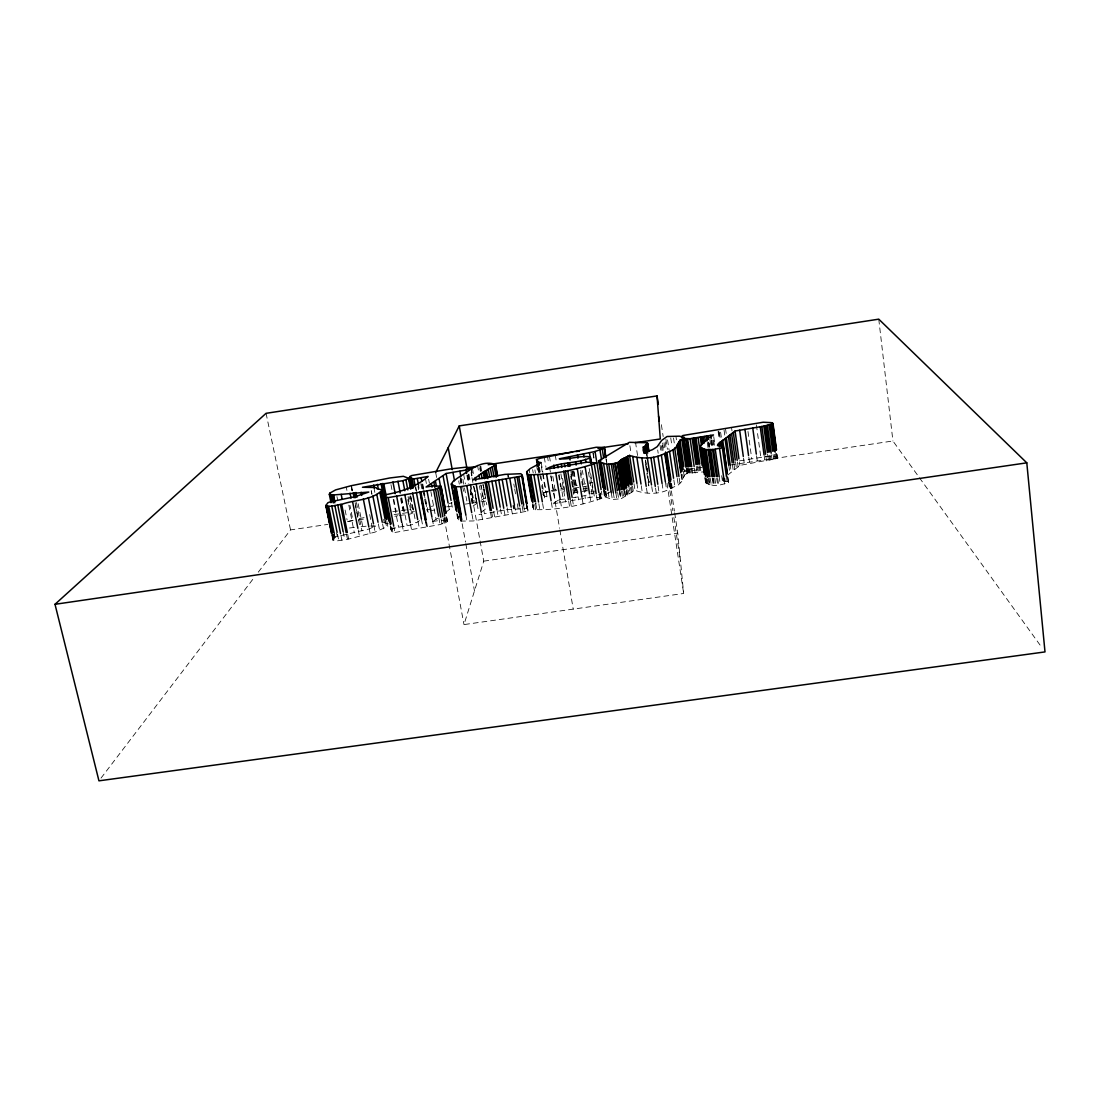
<?xml version="1.0" encoding="UTF-8"?>
<svg xmlns="http://www.w3.org/2000/svg" width="1100" height="1100" viewBox="0 0 1100 1100"><rect width="100%" height="100%" fill="white"/><g stroke="black" fill="none" stroke-linecap="round" stroke-linejoin="round"><path stroke-width="0.75" stroke-dasharray="5 3.75" d="M390.252 526.254L391.71 531.369L394.969 532.455L440.11 524.562L447.439 521.648L446.875 517.701M619.74 490.325L621.074 498.74L635.016 490.297C646.099 494.643 660.756 494.505 670.477 488.482L678.246 485.045L682.082 481.14L681.491 474.485M727.843 477.29L728.558 482.377C722.838 484.495 706.393 490.05 709.005 478.019M647.914 476.204L648.808 485.897L644.985 461.092M674.671 512.779L677.737 533.101L683.664 593.477L463.994 624.58L483.752 561.151L469.961 485.072M526.68 504.405L527.835 511.074L473.192 520.974L460.845 521.084L457.655 518.678L459.484 515.735M370.728 526.034L375.485 526.089L369.146 528.962L334.895 537.048C332.007 541.227 334.455 539.22 332.832 534.669M536.236 503.03L535.095 504.103M682.22 479.435L685.025 474.581L684.296 469.672M709.995 484.784L705.609 482.859L706.544 479.311M728.558 482.377L728.31 481.47L722.562 481.016L723.924 478.39M101.021 778.099L254.1 577.638M258.266 572.179L290.551 529.911L327.882 524.398M727.664 475.118L739.86 465.41L777.136 458.37L776.957 453.118M386.87 521.441L387.819 526.322L375.141 532.07L348.659 539.069L335.775 541.104L332.86 540.155L333.836 539.605M527.835 511.074L527.409 505.23M445.404 512.669L452.306 507.114L451.371 502.081M702.226 467.294L687.926 469.466L686.373 470.786L688.572 472.312L689.507 471.57L688.793 466.689M685.025 474.581L688.71 472.464L687.844 467.431M481.002 500.362L485.1 498.039L482.707 484.688M533.954 504.694L532.648 506.467L533.926 509.616C556.779 510.414 580.951 505.656 602.429 497.956L601.356 491.274M390.885 529.554C399.933 525.319 411.345 527.519 419.444 520.63M473.11 505.986L478.527 502.246M481.47 511.94L485.169 509.41L480.769 484.935M543.139 474.018L547.016 496.774L544.706 498.286L538.876 464.049M603.529 490.696L604.326 495.674L611.751 490.889M437.869 518.21L432.534 521.496L431.915 518.21M558.195 500.321L551.801 504.034L592.501 496.98L602.429 497.956M543.414 492.924L549.973 490.916M603.982 490.229L605.055 496.897L606.237 496.636L605.426 491.645M591.112 493.79L594.151 492.828M409.31 514.25L412.308 513.398L409.118 496.623M347.449 521.675L352.908 520.3L349.924 505.34M581.281 496.43L586.424 495.151L582.381 470.456M605.055 496.897L612.356 499.524L621.074 498.74M366.107 526.212L359.92 526.873M431.365 506.385L433.592 505.862M551.251 490.655L559.419 488.978M560.862 488.689L564.121 488.001M359.205 518.636L366.96 517.014M582.986 489.019L587.524 488.098M430.251 510.84L434.431 510.029M572.289 486.31L577.294 485.348M589.105 483.189L592.474 482.57M573.664 471.103L576.881 490.572L573.705 491.04L570.749 473.206M739.434 460.886L767.786 456.294L775.83 456.844L777.604 458.026M479.022 514.525L481.594 514.058M582.34 484.413L585.723 483.808M573.306 497.654L579.769 496.691M392.796 511.692L408.334 509.644M394.845 516.257L397.884 515.749M573.169 492.814L587.62 490.49M503.47 510.18L484.426 513.755L479.394 485.746M448.896 503.456L452.224 502.92M506.481 509.712L526.9 508.502L528.275 510.221M348.246 521.386L356.73 520.135M358.421 519.888L365.214 518.884M394.061 514.621L400.84 513.631M402.545 513.37L409.324 512.38M411.029 512.119L414.411 511.624M426.291 509.864L431.393 509.121M446.655 506.866L451.743 506.11M465.328 504.103L470.415 503.36M472.106 503.112L487.382 500.857M543.373 492.594L550.165 491.59M551.856 491.342L563.736 489.582M573.925 488.084L580.704 487.08M582.409 486.832L589.188 485.829M684.214 471.804L701.181 469.301M730.029 465.039L892.925 440.99L1042.003 647.749M688.49 467.871L689.26 473.069L703.051 471.914M649.206 481.25L648.918 482.763M432.534 521.496L440.33 520.355L447.494 521.001M399.41 515.487L407.674 514.429M483.752 561.151L677.737 533.101M349.456 528L355.341 527.285M559.598 499.592L567.05 498.781M590.906 491.315L595.334 491.164M471.364 500.624L477.18 501.311M383.501 522.527L388.905 523.971M684.434 470.14L689.507 471.57M547.016 496.774L544.376 496.224L542.919 494.354M410.644 496.224L413.518 511.252L409.723 509.52M604.326 495.674L606.237 496.636M688.572 472.312L689.26 473.069M266.062 413.325L290.551 529.911M337.452 534.023L338.786 540.636M336.572 532.868L337.246 536.14M334.097 532.854L335.775 541.104M334.221 533.789L334.895 537.048M333.493 534.572L334.166 537.845M333.039 534.243L334.386 540.842M332.558 534.627L333.561 539.564M332.406 534.848L333.644 540.389M332.062 534.449L333.066 539.371M332.062 534.586L333.19 540.279M331.856 535.219L332.86 540.155M347.655 534.105L348.659 539.069M346.404 534.119L347.504 539.234M336.957 496.567L337.631 499.895M343.104 531.493L344.781 539.756M340.876 535.246L341.88 540.21M358.215 529.939L359.535 536.539M346.252 487.053L346.926 490.366M348.81 505.12L354.365 532.868M345.097 510.029L347.105 520.011M369.188 528.701L370.164 533.638M358.188 503.759L362.684 526.35M356.428 502.494L361.982 530.901M355.094 502.659L359.59 525.25M351.519 485.897L352.522 490.875M355.493 505.835L356.496 510.826M356.826 512.476L358.146 519.131M351.161 485.842L352.151 490.834M351.368 487.41L352.027 490.724M374.179 489.019L374.839 492.388M378.373 523.889L379.651 530.447M371.277 490.669L371.924 494.01M371.209 490.944L371.869 494.312M373.849 525.484L375.141 532.07M369.71 514.566L372.295 527.656M391.848 527.12L392.81 532.084M390.748 526.419L391.71 531.369M390.596 527.189L391.229 530.489M385.344 520.63L386.623 527.161M384.794 519.379L385.426 522.61M383.639 519.42L384.271 522.638M382.58 523.902L383.543 528.811M402.311 523.256L402.944 526.543M402.078 524.288L403.356 530.929M390.967 484.619L391.93 489.596M393.855 499.538L396.096 511.129M393.223 499.441L398.612 527.354M393.676 525.814L394.969 532.455M408.045 496.691L410.589 510.001M407.811 499.551L408.76 504.529M410.52 524.315L411.469 529.293M401.789 497.874L407.151 525.773M401.184 497.998L404.401 514.773M400.592 498.575L402.82 510.18M425.301 520.382L426.553 527.024M418.138 483.381L419.361 489.871M418 486.42L418.632 489.734M415.663 486.475L416.584 491.356M415.415 487.314L416.047 490.669M421.438 519.049L423.005 527.34M418 521.221L419.265 527.862M410.781 496.567L415.772 522.734M410.19 495.743L413.05 510.757M428.615 479.256L429.399 483.147M430.87 491.494L436.081 519.324M425.453 478.61L426.401 483.67M432.272 518.87L433.524 525.498M422.771 483.945L423.679 488.785M423.981 490.394L428.546 514.594M422.4 484.495L427.46 511.376M421.822 484.055L422.771 489.046M423.074 490.71L425.59 504.02M420.832 483.643L422.056 490.119M426.484 521.565L427.433 526.543M425.934 521.826L426.869 526.804M446.518 516.697L447.439 521.648M446.009 517.577L446.627 520.877M445.06 517.564L445.981 522.527M444.304 517.646L444.922 520.946M435.683 472.533L436.631 477.606M444.18 518.155L463.994 624.58M443.149 518.457L444.084 523.421M441.114 518.898L442.049 523.875M438.873 517.921L440.11 524.562M457.531 513.934L458.136 517.22M457.462 514.91L458.37 519.874M456.748 513.727L457.655 518.678M448.388 504.625L449.322 509.685M462.908 479.27L466.854 500.94M461.12 477.964L462.344 484.701M462.66 486.379L463.581 491.425M460.529 478.087L461.711 484.591M459.951 476.644L461.422 484.756M460.13 480.081L460.735 483.326M465.85 514.993L467.06 521.648M458.7 480.906L459.305 484.165M461.257 515.006L462.467 521.661M460.57 515.102L465.52 542.053M465.822 543.744L474.485 590.906M460.625 516.257L461.546 521.249M459.924 516.106L460.845 521.084M459.525 515.721L460.446 520.699M472.464 468.641L473.674 475.365M471.13 467.803L472.643 476.176M471.034 468.284L472.244 474.994M474.98 490.091L476.877 502.411L472.092 503.663L470.264 493.57M471.419 472.175L472.024 475.53M473.962 486.516L478.431 511.225M471.089 472.601L471.694 475.942M471.996 477.62L476.231 501.05M469.026 474.43L470.539 482.79M470.841 484.467L473.866 501.188M468.146 474.031L469.659 482.377M469.961 484.041L472.986 500.748M468.119 474.925L469.659 483.381M467.555 475.379L469.013 483.436M470.181 489.885L472.519 502.769M466.895 475.076L468.339 483.931M471.982 514.305L473.192 520.974M463.636 474.251L465.41 483.959M491.686 512.064L492.58 517.069M490.49 512.339L491.384 517.33M480.783 466.07L481.69 471.061M479.999 466.207L480.893 471.212M483.285 484.55L483.89 487.891M484.179 489.555L485.375 496.224M483.285 485.224L486.791 504.763M479.724 468.009L480.315 471.35M477.482 465.107L478.679 471.79M481.071 485.141L483.478 498.493M481.621 514.277L482.529 519.283M500.459 508.832L501.641 515.501M496.925 509.479L498.107 516.134M493.707 511.692L494.601 516.684M507.513 474.21L508.09 477.51M512.999 505.546L513.576 508.846M511.459 508.901L512.339 513.893M507.155 507.732L508.324 514.401M504.047 509.933L504.941 514.938M523.531 505.189L524.851 511.775M522.087 505.656L523.243 512.339M519.915 507.719L520.781 512.724M513.824 484L514.388 487.3M514.676 488.95L515.543 493.9M517.275 503.814L518.141 508.777M514.484 505.271L515.941 513.618M508.2 474.1L508.777 477.4M513.7 505.436L514.277 508.736M529.155 469.535L529.719 472.835M534.82 504.886L535.673 509.891M533.074 504.625L533.926 509.616M532.895 505.368L533.473 508.695M532.373 504.295L532.936 507.609M526.543 504.047L527.697 510.716M526.336 505.189L526.9 508.502M538.684 467.816L539.509 472.67M539.784 474.293L540.609 479.146M541.709 485.623L542.259 488.854M542.534 490.476L543.359 495.33M538.244 466.909L539.344 473.371M537.941 468.009L538.808 473.082M536.58 465.328L537.969 473.495M542.63 503.511L543.771 510.207M534.93 469.879L535.494 473.151M538.835 503.704L539.976 510.4M532.634 469.618L533.197 472.89M535.796 503.58L536.951 510.263M549.409 456.143L550.55 462.88M552.819 476.355L555.087 489.844M549.533 467.115L555.39 501.779M547.36 455.854L548.776 464.269M550.77 476.066L559.584 528.275M559.873 529.952L573.224 609.111M544.266 457.201L545.971 467.321M551.389 502.507L552.516 509.217M541.214 462.632L542.864 472.395M541.406 466.757L542.259 471.817M542.548 473.495L545.71 492.058M562.54 478.28L563.626 484.77M563.901 486.393L564.987 492.882M560.904 473.825L565.62 502.026M559.13 474.499L563.269 499.194M555.225 455.001L556.352 461.739M558.607 475.214L560.587 487.011M560.464 501.064L561.591 507.774M559.116 499.703L559.68 503.016M574.021 471.666L578.683 499.881M572.688 471.185L576.194 492.36M571.973 471.309L575.19 490.765M570.886 471.116L575.259 497.489M570.666 476.217L571.216 479.518M571.477 481.154L572.577 487.754M572.852 489.404L574.214 497.64M572.399 499.098L573.513 505.808M570.446 501.105L571.285 506.138M568.686 501.27L569.525 506.303M589.834 495.66L590.934 502.37M586.699 487.671L587.235 490.93M580.745 470.236L585.365 498.438M580.332 472.808L582.464 485.774M582.271 498.987L583.096 504.02M600.339 493.075L601.15 498.08M593.244 453.062L594.055 458.109M599.775 492.869L600.586 497.874M599.734 494.216L600.27 497.544M592.914 453.035L594 459.759M599.17 494.312L599.981 499.317M599.06 493.969L599.596 497.296M596.434 495.454L597.245 500.473M590.659 473.811L594.44 497.035M589.201 468.49L592.941 491.411M588.445 472.12L592.501 496.98M606.293 459.305L606.829 462.688M605.935 458.672L606.485 462.069M611.284 492.8L612.356 499.524M608.163 492.071L609.235 498.768M605.894 491.095L606.966 497.777M604.464 490.078L605.536 496.746M622.751 490.971L623.81 497.695M621.555 491.301L622.627 498.039M619.671 491.618L620.73 498.355M619.163 490.146L620.496 498.561M617.636 492.415L618.709 499.152M615.849 492.855L616.921 499.592M613.346 492.938L614.433 499.675M632.486 485.939L633.27 490.93M631.428 486.695L632.211 491.686M630.493 487.41L631.276 492.401M628.815 486.2L629.874 492.869M628.402 490.174L628.925 493.501M626.959 489.101L627.743 494.12M626.354 490.229L627.151 495.261M626.271 491.384L626.808 494.725M624.924 491.054L625.721 496.086M624.058 490.16L625.116 496.884M635.47 441.994L637.56 455.51M641.273 485.746L642.317 492.442M636.886 483.216L638.179 491.562M629.874 445.692L631.194 454.121M633.971 483.656L635.016 490.297M655.545 488.015L656.315 493.075M647.02 453.668L647.487 456.94M651.75 486.612L652.781 493.35M646.181 453.007L646.69 456.28M647.199 468.16L647.694 471.433M645.714 460.9L646.223 464.214M646.484 465.877L647.501 472.519M648.533 479.16L649.041 482.474M645.356 460.061L647.625 474.788M646.456 487.987L647.24 493.02M660.027 445.239L661.018 451.77M665.418 482.006L666.696 490.421M657.69 449.969L658.185 453.255M662.035 483.203L663.314 491.631M658.048 485.953L659.079 492.69M670.739 437.965L672.018 446.421M673.832 479.916L674.836 486.612M667.562 439.89L669.089 450.038M665.913 439.203L667.439 449.364M665.211 441.884L666.49 450.368M671.495 483.244L672.251 488.276M670.794 483.409L671.55 488.441M661.389 424.71L663.176 436.562M664.015 442.736L665.473 451.797M670.079 482.295L674.41 511.074M669.721 483.45L670.477 488.482M669.02 482.185L670.189 489.294M662.654 443.107L663.933 451.55M668.525 481.979L672.856 510.703M673.874 517.467L680.515 561.399M662.365 445.321L663.355 451.797M661.32 445.775L662.351 452.567M666.971 483.12L683.664 593.477M686.469 468.339L686.95 471.598M686.18 468.93L686.909 473.825M683.444 471.336L684.186 476.259M682.605 474.554L683.086 477.84M675.936 436.397L676.445 439.78M681.092 474.499L682.082 481.14M673.516 438.02L674.534 444.799M679.195 478.184L679.951 483.175M677.256 478.362L678.246 485.045M697.62 466.029L698.569 472.574M696.231 466.235L697.194 472.78M694.402 468.146L695.118 473.055M691.955 468.297L692.67 473.192M691.116 468.201L691.845 473.096M689.81 468.064L690.525 472.959M687.596 468.889L688.077 472.147M687.129 468.188L687.857 473.082M710.311 478.404L711.287 485.183M708.964 478.431L709.954 485.196M707.575 479.243L708.317 484.316M706.612 478.61L707.341 483.656M705.787 478.143L706.53 483.189M705.059 477.647L705.554 480.989M704.88 477.812L705.609 482.859M700.026 465.671L700.989 472.216M698.995 465.822L699.957 472.368M713.721 436.562L714.89 444.757M719.139 476.493L720.362 484.99M713.68 440.275L714.629 446.834M712.69 440.096L713.9 447.356M717.695 478.404L718.671 485.196M711.604 440L712.539 446.572M711.425 440.303L712.36 446.861M711.15 440.701L712.099 447.288M716.691 478.294L717.668 485.086M709.912 439.395L711.095 447.631M714.849 478.349L715.825 485.141M709.156 443.149L709.638 446.449M708.785 442.447L709.5 447.356M713.487 478.294L714.464 485.072M708.084 441.939L708.826 447.04M712.883 478.321L713.859 485.1M707.286 442.64L707.987 447.562M712.264 478.321L713.24 485.1M725.491 428.464L726.44 435.27M730.084 464.186L731.253 472.478M724.048 430.127L724.776 435.215M728.819 465.41L729.987 473.715M727.595 476.396L728.31 481.47M720.596 432.217L721.572 439.01M726.412 476.479L727.389 483.271M719.386 432.547L720.349 439.34M718.726 431.09L719.936 439.587M718.121 431.53L719.331 440.027M724.721 477.95L725.202 481.332M724.116 477.95L724.598 481.332M723.896 479.091L724.625 484.192M723.497 477.964L723.979 481.332M722.838 477.757L723.319 481.14M721.655 475.695L722.384 480.741M739.406 462.138L739.86 465.41M737.44 462.014L738.128 466.936M731.514 427.446L731.995 430.842M735.529 461.711L736.45 468.297M734.071 464.75L734.773 469.7M732.407 464.558L733.343 471.171M747.986 431.475L751.74 458.686M748.784 457.132L749.691 463.678M743.531 458.067L744.439 464.626M756.388 424.889L760.801 457.215M756.553 455.744L757.446 462.289M774.372 454.341L775.032 459.25M773.107 454.534L773.768 459.442M771.402 454.836L772.062 459.745M770.055 455.139L770.715 460.061M769.051 455.4L769.711 460.309M767.594 454.025L768.474 460.584M765.848 455.922L766.508 460.845M764.005 454.534L764.899 461.079M776.779 453.97L777.219 457.243M776.476 453.461L777.136 458.37M775.39 453.585L776.064 458.741M878.763 319.165L892.925 440.99"/><path stroke-width="1.5" d="M537.652 466.317L536.498 459.553L539.962 458.315L596.283 447.26L604.395 447.48L605.467 456.706M680.845 472.849L676.899 446.311L679.924 440.234L683.65 438.24L688.298 466.538M445.899 513.384L441.059 486.337L433.895 485.842L426.044 487.011L446.105 473.495L465.987 470.03L470.814 468.82L471.13 467.803L465.314 467.252L451.11 468.834L411.716 475.53L409.805 476.575L412.033 488.235M708.716 476.74L704.852 449.268L700.48 447.562L700.439 445.844L708.455 438.212L713.487 434.926L690.071 438.694L684.159 438.515M776.518 449.845L773.011 423.692L771.237 422.634L763.18 422.235L682.908 435.504L681.34 436.728L683.513 438.116L684.475 437.415L679.401 436.178L667.054 436.507L661.636 440.454L657.195 446.683L652.438 449.694L644.435 452.595L643.459 451.165L643.335 446.971L645.178 446.462L646.181 453.007M456.143 510.428L451.289 484.055L453.159 481.319L458.109 477.661C469.645 470.8 480.989 459.415 495.591 464.489L497.668 476.245M331.512 533.582L325.82 505.601C330.894 507.581 336.586 504.57 341.674 504.364C354.447 499.62 372.68 500.418 382.277 489.899L376.888 488.661L375.966 487.52L362.464 487.272L402.875 480.672L409.214 478.486L403.37 476.314L389.689 477.991L351.038 485.746L335.61 489.899L329.904 493.089L331.705 501.394M497.118 475.86L495.591 464.489M531.795 500.981L526.666 471.749L530.31 468.531L541.214 462.632L538.574 462.165L536.498 459.553M435.683 472.533L459.236 425.893L657.044 395.918L658.322 404.388M526.666 471.749L527.904 474.636C550.921 475.021 575.011 470.332 596.777 462.921L586.822 462.165L545.916 469.232C559.171 461.368 575.946 464.186 590.081 457.861L589.751 456.775C579.48 455.469 569.388 459.786 559.295 458.796L595.059 451.509L604.106 448.236M619.74 490.325L614.886 463.224L618.227 462.371L621.266 459.607L629.558 455.414C640.846 459.264 655.243 458.906 665.156 453.241L673.007 449.955L676.899 446.311M704.798 449.652L713.556 449.529L722.315 447.618L723.277 445.954L717.503 445.624L717.819 444.304L735.061 431.021L763.812 426.168L773.011 423.692M55 604.299L266.062 413.325L878.763 319.165L1026.795 462.839L1045 651.915L98.945 780.835L55 604.299L1026.795 462.839M527.12 503.553L522.225 475.269L520.877 473.701L504.914 474.389L472.78 479.93L483.147 472.23L495.316 465.107M325.82 505.601L327.91 502.714L330.275 501.834L355.176 496.664L368.789 492.044L333.52 494.973L329.299 494.312L331.004 502.714M526.543 504.047L522.225 475.269M329.299 494.312L329.904 493.089M645.934 452.526L644.93 445.995L646.044 444.538L647.639 444.249L648.643 450.752M389.29 521.331L384.161 495.014C399.946 492.03 415.717 487.451 428.134 476.424L413.82 478.913L410.135 477.799L410.754 477.07L409.805 476.575M384.161 495.014L384.959 496.678L388.204 497.626L433.606 489.72L440.99 486.942M602.993 487.369L598.716 460.804L629.351 442.324L646.814 442.736L647.721 443.3L648.973 451.426M451.289 484.055L456.06 486.736L460.666 486.654L521.771 476.053L526.391 502.728M647.639 444.249L646.58 443.63L647.721 443.3M603.982 490.229L599.418 461.918L600.6 461.656L598.716 460.804M599.418 461.918L606.705 464.228L615.464 463.389M466.139 467.981L476.3 466.469M488.139 464.695L572.646 452.072M576.015 451.564L579.384 451.069M597.933 448.291L628.265 443.768M635.002 442.75L660.289 438.982L657.044 395.918M683.513 438.116L687.748 465.946M331.746 505.945L337.109 532.373M328.721 506.426L334.097 532.854M327.332 506.206L332.709 532.592M326.59 505.808L331.966 532.152M326.37 506.522L331.389 531.163M326.054 505.409L331.856 533.692M341.674 504.364L347.325 532.455M340.409 504.391L346.17 532.634M337.769 505.051L343.104 531.493M333.52 494.973L334.812 501.394M333.163 494.766L334.785 502.796M334.854 505.519L340.546 533.596M331.65 494.918L333.272 502.947M352.619 501.889L357.885 528.289M350.048 493.24L351.01 498.08M341.192 494.354L342.155 499.194M363.33 499.07L368.871 527.051M361.103 492.209L361.749 495.44M355.946 492.47L356.909 497.31M354.502 492.814L355.465 497.654M353.155 492.979L354.131 497.819M372.886 496.004L378.043 522.252M368.335 497.544L373.519 523.848M383.776 483.505L386.045 495.234M386.059 497.324L391.201 523.806M382.58 483.464L386.485 503.566M387.145 506.921L387.791 510.263M384.959 496.678L390.418 524.769M384.491 495.866L389.634 522.239M381.054 483.629L387.64 517.481M381.672 491.397L387.062 519.062M381.136 492.085L386.54 519.805M379.926 492.869L385.027 518.994M377.396 484.303L378.386 489.321M376.805 494.436L382.25 522.266M373.67 485.086L374.33 488.428M396.646 496.1L401.761 522.638M392.934 481.951L395.203 493.694M388.204 497.626L393.676 525.814M405.914 479.848L407.825 489.913M402.875 480.672L404.8 490.751M404.8 494.478L410.204 522.665M397.966 481.223L400.221 492.965M417.285 478.596L418.55 485.32M419.966 492.181L425.301 520.382M413.82 478.913L415.085 485.636M416.405 492.511L421.438 519.049M412.06 478.761L413.655 487.149M411.07 478.335L412.967 488.386M412.638 493.047L417.684 519.571M409.214 478.486L411.125 488.538M408.897 478.184L410.809 488.221M408.732 479.022L410.644 489.087M426.979 490.683L431.956 517.206M421.135 477.771L421.768 481.14M420.846 491.728L426.168 519.915M420.296 491.961L425.618 520.163M441.059 486.337L445.954 512.751M439.092 478.692L441.196 490.022M442.695 498.107L443.3 501.339M442.64 499.428L443.259 502.728M439.505 487.768L444.744 515.914M437.594 488.62L442.846 516.794M435.449 481.181L436.356 486.062M435.545 489.06L440.797 517.234M433.936 482.515L434.857 487.41M433.606 489.72L438.556 516.271M431.447 483.904L432.053 487.176M452.086 484.357L452.691 487.644M453.296 490.93L454.809 499.139M455.414 502.425L456.019 505.711M451.976 485.141L456.857 511.596M446.105 473.495L451.069 500.39M443.066 475.901L448.071 502.934M459.896 471.24L460.817 476.286M460.666 486.654L465.85 514.993M456.06 486.736L461.257 515.006M452.98 472.422L454.52 480.837M448.209 447.741L452.224 469.631M455.51 486.489L460.707 514.745M455.139 486.365L460.322 514.594M454.438 486.228L459.621 514.442M454.039 485.884L458.92 512.408M459.236 425.893L466.895 468.16M465.987 470.03L466.592 473.399M466.826 485.953L471.68 512.641M486.337 482.075L491.397 510.4M484.289 471.776L485.444 478.266M485.127 482.336L490.201 510.661M483.147 472.23L484.316 478.72M481.25 473.825L482.116 478.706M479.009 475.131L479.6 478.404M475.255 477.51L475.846 480.796M476.217 484.261L481.332 512.614M494.092 465.561L496.169 477.345M495.44 480.507L500.17 507.169M492.223 466.868L494.024 476.987M490.325 467.967L491.824 476.424M491.879 481.14L496.925 509.479M488.276 469.191L489.706 477.263M486.475 470.566L487.905 478.665M488.359 481.69L493.116 508.351M485.43 471.02L486.599 477.51M484.99 471.35L486.145 477.826M506.179 478.871L511.156 507.224M502.164 479.408L506.866 506.069M498.754 479.93L503.759 508.269M518.774 476.74L523.696 505.106M517.151 477.276L521.799 503.993M514.676 477.675L519.626 506.055M509.809 478.569L514.484 505.271M529.65 474.856L534.243 501.545M527.904 474.636L532.785 502.961M528.041 475.626L528.605 478.926M529.169 482.212L529.746 485.513M530.31 488.812L531.726 497.062M527.464 473.784L532.043 500.39M538.574 462.165L539.124 465.41M537.57 461.354L538.395 466.207M537.144 460.46L537.969 465.3M537.763 475.035L542.341 501.834M533.954 475.255L538.546 502.026M530.915 475.186L535.507 501.916M546.549 474.004L551.1 500.83M561.275 464.186L561.825 467.486M557.48 464.626L558.03 467.913M555.679 472.533L560.189 499.386M553.795 465.039L554.345 468.325M569.553 456.706L570.089 459.951M569.525 462.88L570.075 466.18M568.48 463.031L569.03 466.331M567.572 463.059L568.123 466.359M567.669 470.566L572.124 497.42M564.424 463.636L564.974 466.936M565.414 470.896L570.158 499.428M563.654 471.075L568.411 499.592M585.173 467.156L589.559 493.982M580.759 460.584L581.295 463.87M577.404 454.974L577.926 458.219M577.308 468.779L581.996 497.31M575.589 461.821L576.125 465.121M594.303 464.214L598.895 492.635M590.494 457.215L591.291 462.124M589.449 452.65L591.016 462.371M591.539 465.314L596.159 493.776M590.081 457.861L590.879 462.797M590.288 460.061L590.81 463.334M585.475 459.25L586.011 462.536M583.481 453.764L584.018 457.009M604.395 447.48L606.018 457.614M604.244 448.016L605.674 456.981M606.705 464.228L611.284 492.8M602.305 449.405L603.666 457.889M603.584 463.581L607.888 490.394M600.023 450.203L601.576 459.91M601.329 462.701L605.632 489.431M599.83 461.189L604.189 488.414M595.059 451.509L601.095 489.61M618.227 462.371L622.476 489.28M617.031 462.715L621.294 489.624M615.395 464.709L619.396 489.94M615.423 466.592L615.945 469.961M616.481 473.316L619.163 490.146M613.085 463.788L617.375 490.737M611.298 464.228L615.849 492.855M608.781 464.324L613.346 492.938M627.798 456.019L632.225 484.275M626.725 456.734L631.166 485.031M625.776 457.408L629.97 484.069M624.36 457.861L628.815 486.2M623.411 458.453L627.619 485.155M622.229 459.03L626.697 487.438M621.596 460.089L626.092 488.565M621.266 459.607L625.487 486.365M620.166 460.873L624.663 489.376M619.548 461.615L624.058 490.16M636.859 457.284L641.011 484.069M632.72 456.527L636.886 483.216M629.558 455.414L633.71 481.993M650.898 457.669L655.284 486.337M647.158 443.493L648.051 450.56M646.814 442.736L647.556 447.59M646.841 444.414L647.845 450.931M646.401 445.033L647.652 453.186M646.291 446.16L647.034 451.041M645.727 445.514L646.731 452.045M647.35 457.971L651.489 484.921M644.49 446.627L645.494 453.159M643.913 446.889L644.93 453.434M643.335 446.971L644.366 453.214M643.418 449.707L643.926 453.007M641.795 457.737L646.195 486.296M661.334 455.07L665.418 482.006M657.938 456.239L662.035 483.203M653.675 457.27L657.786 484.261M669.556 451.454L673.585 478.239M666.944 453.021L670.986 479.889M666.229 453.186L670.533 481.731M665.156 453.241L669.46 481.772M664.716 453.626L668.924 480.879M658.57 416.061L659.326 421.135M681.835 439.519L685.946 467.294M679.924 440.234L683.801 466.4M679.058 441.801L683.21 469.686M677.944 443.272L682.11 471.254M677.064 444.757L680.996 471.185M674.726 448.223L678.947 476.52M673.007 449.955L676.995 476.685M693.55 438.212L697.373 464.393M692.161 438.419L695.998 464.599M690.071 438.694L694.155 466.51M687.624 438.859L691.707 466.661M686.785 438.79L690.882 466.565M685.479 438.68L689.562 466.428M683.746 442.846L684.227 446.091M684.709 449.35L685.424 454.231M685.905 457.49L686.386 460.749M682.784 438.817L686.895 466.551M704.633 436.48L705.334 441.389M706.145 449.611L710.064 476.712M704.852 449.268L708.771 476.328M703.01 436.714L703.959 443.272M701.621 436.934L702.57 443.479M703.175 448.855L707.341 477.565M702.199 448.277L706.117 475.228M700.232 437.14L701.429 445.321M701.388 447.851L705.554 476.465M700.439 445.844L704.33 472.615M700.48 447.562L704.385 474.444M698.046 437.539L702.102 465.369M695.97 437.841L699.793 464.035M694.939 438.006L698.761 464.186M715.247 449.309L719.139 476.493M713.556 449.529L717.461 476.712M710.724 435.394L711.191 438.666M712.539 449.433L716.444 476.589M710.696 449.515L714.615 476.658M707.85 435.902L708.317 439.175M709.335 449.474L713.24 476.603M708.716 449.501L712.635 476.63M706.338 436.095L707.039 441.004M708.111 449.515L712.016 476.63M726.33 437.649L730.084 464.186M725.051 438.804L728.819 465.41M722.7 440.124L727.361 473.908M723.277 445.954L727.114 473.014M721.614 441.183L722.329 446.201M722.315 447.618L726.412 476.479M721.229 441.636L721.944 446.655M720.239 442.076L720.706 445.431M719.702 442.393L720.184 445.748M718.905 443.176L719.386 446.531M719.537 448.511L723.662 477.386M735.061 431.021L738.952 458.865M733.301 432.451L737.206 460.377M731.596 433.73L735.295 460.075M729.891 435.036L733.838 463.1M728.447 436.425L732.174 462.908M744.934 429.303L748.55 455.496M739.654 430.237L743.298 456.431M752.73 427.9L756.319 454.107M770.412 424.861L773.933 451.069M769.148 425.054L772.668 451.248M767.429 425.356L771.183 453.2M766.067 425.659L769.615 451.866M765.064 425.906L768.611 452.127M763.812 426.168L767.374 452.389M761.846 426.442L765.614 454.286M760.224 426.69L764.005 454.534M772.626 422.978L774.593 437.663M775.032 440.921L775.912 447.453M772.53 424.009L776.036 450.189M771.444 424.38L775.184 452.196"/></g></svg>
